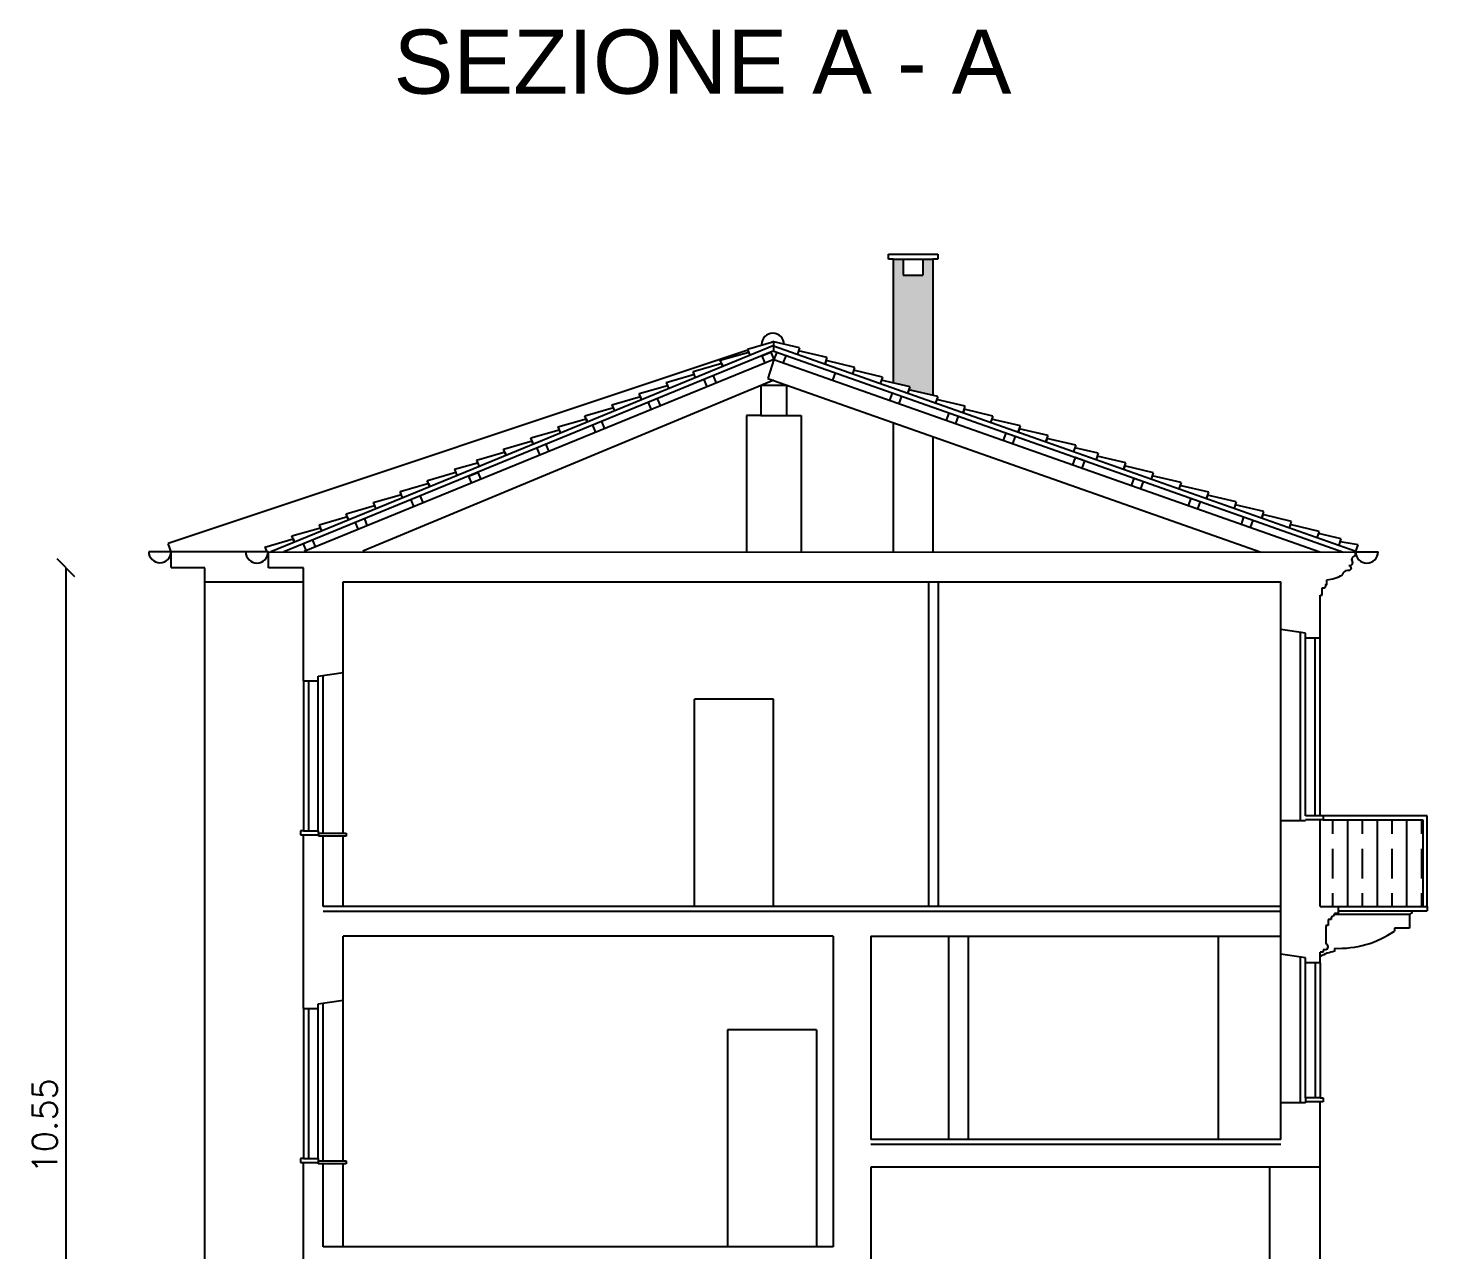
# Model space of a CAD drawing. Header units: millimetres. Extents: x 2032 to 2133, y 894 to 941.
# Drawn here: x 2057.21 to 2071.63, y 902.65 to 915.01 of the extents above; entities that cross this region are included whole.
import ezdxf

# ---------------------------------------------------------------- set-up
doc = ezdxf.new("R2010")
doc.units = ezdxf.units.MM
for name, color, linetype in [('MURI', 6, 'Continuous'), ('muri sez', 6, 'Continuous'), ('proiez lontane', 3, 'Continuous'), ('proiezione', 4, 'Continuous'), ('quuqqquq', 50, 'Continuous'), ('retini-viste', 253, 'Continuous')]:
    doc.layers.add(name, color=color, linetype=linetype)
doc.layers.get('0').off()
doc.styles.get("Standard").update_dxf_attribs({"font": 'txt.shx'})
doc.dimstyles.new('STANDARD$0', dxfattribs={"dimtxt": 0.25, "dimasz": 0.18, "dimexe": 0.18, "dimexo": 0.0625, "dimgap": 0.09, "dimtad": 1, "dimzin": 0, "dimdsep": 46, "dimtxsty": 'Standard', "dimblk1": 'OBLIQUE', "dimblk2": 'OBLIQUE', "dimsah": 1, "dimcen": 0.09, "dimse1": 1, "dimse2": 1, "dimazin": 0, "dimtfac": 1, "dimtofl": 0, "dimtmove": 1, "dimatfit": 3, "dimldrblk": 'OBLIQUE', "dimfxl": 1, "dimtolj": 1, "dimtzin": 0, "dimarcsym": 0})

# ---------------------------------------------------------------- blocks, each defined once
blk = doc.blocks.new('_Oblique')
at = {"color": 0, "linetype": 'ByBlock', "lineweight": -2}
blk.add_line((-0.5, -0.5), (0.5, 0.5), dxfattribs=at)
blk = doc.blocks.new('*D30')
at = {"layer": 'Defpoints', "color": 0}
for p in [(2058.652, 909.548), (2057.587, 898.998), (2058.652, 898.998)]:
    blk.add_point(p, dxfattribs=at)
at = {"layer": 'quuqqquq', "color": 0, "lineweight": -2}
blk.add_line((2057.587, 909.548), (2057.587, 898.998), dxfattribs=at)
at = {"layer": 'quuqqquq', "color": 0, "lineweight": -2, "xscale": 0.18, "yscale": 0.18, "zscale": 0.18}
for p, rotation in [((2057.587, 909.548), 90), ((2057.587, 898.998), 270)]:
    blk.add_blockref('_Oblique', p, dxfattribs=dict(at, rotation=rotation))
at = {"layer": 'quuqqquq', "color": 0, "insert": (2057.372, 903.9), "char_height": 0.25, "attachment_point": 5, "rotation": 90}
blk.add_mtext('\\A1;10.55', dxfattribs=at)
blk = doc.blocks.new('*D20')
at = {"layer": 'Defpoints', "color": 0}
for p in [(2070.286, 909.631), (2070.286, 901.79), (2073.432, 901.79)]:
    blk.add_point(p, dxfattribs=at)
at = {"layer": 'quuqqquq', "color": 0, "lineweight": -2}
blk.add_line((2073.432, 909.631), (2073.432, 901.79), dxfattribs=at)
at = {"layer": 'quuqqquq', "color": 0, "lineweight": -2, "xscale": 0.18, "yscale": 0.18, "zscale": 0.18}
for p, rotation in [((2073.432, 909.631), 90), ((2073.432, 901.79), 270)]:
    blk.add_blockref('_Oblique', p, dxfattribs=dict(at, rotation=rotation))
at = {"layer": 'quuqqquq', "color": 0, "insert": (2073.217, 906.173), "char_height": 0.25, "attachment_point": 5, "rotation": 90}
blk.add_mtext('\\A1;7.85', dxfattribs=at)

msp = doc.modelspace()

# ---------------------------------------------------------------- hatches: boundary and pattern name
at = {"layer": 'proiez lontane'}
h = msp.add_hatch(dxfattribs=at)
h.set_pattern_fill('JIS_STN_1E', color=256, scale=0.3, angle=45, style=0)
h.set_pattern_definition([(90, (0.26366, -53.59545), (-0.3, 6e-17), []), (90, (0.4132, -53.4459), (-0.3, 6e-17), [0.3, -0.15])])
h.paths.add_polyline_path([(2071.325, 906.997), (2070.316, 906.997), (2070.286, 906.997), (2070.286, 906.119), (2071.325, 906.119)])
at = {"layer": 'retini-viste'}
msp.add_hatch(color=256, dxfattribs=at).paths.add_polyline_path([(2066.363, 911.294), (2066.363, 912.673), (2066.263, 912.673), (2066.263, 912.511), (2066.063, 912.511), (2066.063, 912.673), (2065.963, 912.673), (2065.963, 911.421), (2066.133, 911.381), (2066.122, 911.35)])

# ---------------------------------------------------------------- linework, layer by layer
at = {"layer": 'MURI', "ltscale": 0.0004}
for p, q in [((2064.631, 911.693), (2064.723, 911.731)), ((2064.631, 911.693), (2064.661, 911.619)), ((2064.723, 911.731), (2064.753, 911.657)), ((2064.784, 911.731), (2064.753, 911.657)), ((2064.876, 911.693), (2064.846, 911.619)), ((2065.376, 911.522), (2065.349, 911.447)), ((2064.046, 911.454), (2064.077, 911.38)), ((2064.139, 911.492), (2064.169, 911.418)), ((2063.574, 911.26), (2063.605, 911.186)), ((2065.951, 911.32), (2065.924, 911.244)), ((2066.045, 911.286), (2066.019, 911.211)), ((2063.482, 911.222), (2063.512, 911.148)), ((2066.526, 911.117), (2066.5, 911.041)), ((2066.62, 911.083), (2066.594, 911.008)), ((2062.917, 910.991), (2062.948, 910.917)), ((2063.01, 911.029), (2063.04, 910.955)), ((2062.446, 910.797), (2062.476, 910.723)), ((2067.101, 910.914), (2067.075, 910.838)), ((2067.196, 910.88), (2067.169, 910.805)), ((2062.353, 910.76), (2062.383, 910.686)), ((2067.804, 910.666), (2067.777, 910.59)), ((2067.898, 910.633), (2067.804, 910.666)), ((2061.664, 910.477), (2061.757, 910.515)), ((2061.757, 910.515), (2061.787, 910.441)), ((2067.898, 910.633), (2067.871, 910.557)), ((2061.664, 910.477), (2061.694, 910.403)), ((2068.399, 910.456), (2068.373, 910.38)), ((2068.493, 910.423), (2068.467, 910.347)), ((2061.08, 910.238), (2061.11, 910.163)), ((2061.172, 910.275), (2061.203, 910.201)), ((2068.974, 910.253), (2068.948, 910.177)), ((2069.069, 910.22), (2069.042, 910.144)), ((2060.515, 910.006), (2060.546, 909.932)), ((2060.608, 910.044), (2060.638, 909.97)), ((2069.51, 910.064), (2069.484, 909.988)), ((2069.605, 910.031), (2069.578, 909.955)), ((2059.989, 909.791), (2060.02, 909.717)), ((2060.082, 909.828), (2060.112, 909.754))]:
    msp.add_line(p, q, dxfattribs=at)
at = {"layer": 'muri sez'}
for p, q in [((2064.622, 911.396), (2064.884, 911.396)), ((2064.622, 911.396), (2064.622, 911.092)), ((2064.884, 911.092), (2064.884, 911.396)), ((2064.622, 911.092), (2064.884, 911.092)), ((2059.636, 909.71), (2070.643, 909.707)), ((2059.636, 909.547), (2059.636, 909.706)), ((2070.61, 909.631), (2070.61, 909.646)), ((2070.643, 909.671), (2070.643, 909.707)), ((2059.992, 909.548), (2059.636, 909.547)), ((2059.992, 908.403), (2059.992, 909.548)), ((2070.6, 909.631), (2070.61, 909.631)), ((2060.392, 908.489), (2060.392, 909.407)), ((2060.392, 909.407), (2069.886, 909.407)), ((2066.322, 906.119), (2066.322, 909.407)), ((2066.422, 906.119), (2066.422, 909.407)), ((2069.886, 908.924), (2069.886, 909.407)), ((2070.286, 908.837), (2070.286, 909.272)), ((2070.286, 909.272), (2070.306, 909.272)), ((2070.306, 909.272), (2070.306, 909.345)), ((2070.136, 908.887), (2069.886, 908.924)), ((2070.286, 908.837), (2070.136, 908.837)), ((2060.142, 908.453), (2060.392, 908.489)), ((2059.992, 908.403), (2060.142, 908.403)), ((2060.142, 908.403), (2060.142, 908.453)), ((2069.886, 905.636), (2069.886, 907.037)), ((2070.136, 906.987), (2069.886, 906.987)), ((2070.316, 907.037), (2070.136, 907.037)), ((2070.316, 906.997), (2070.136, 906.997)), ((2070.286, 906.119), (2070.286, 906.997)), ((2070.316, 907.037), (2070.316, 906.997)), ((2059.992, 906.886), (2059.962, 906.886)), ((2059.962, 906.886), (2059.962, 906.846)), ((2059.962, 906.846), (2060.142, 906.846)), ((2059.992, 906.886), (2060.142, 906.886)), ((2059.992, 905.086), (2059.992, 906.846)), ((2059.992, 905.086), (2059.992, 906.846)), ((2060.142, 906.886), (2060.143, 906.831)), ((2060.142, 906.861), (2060.423, 906.861)), ((2060.423, 906.831), (2060.143, 906.831)), ((2060.192, 906.119), (2060.192, 906.831)), ((2060.423, 906.861), (2060.423, 906.831)), ((2069.886, 906.119), (2060.192, 906.119)), ((2070.286, 906.119), (2070.466, 906.119)), ((2070.466, 906.049), (2070.43, 906.049)), ((2070.466, 906.119), (2070.466, 906.049)), ((2070.366, 905.926), (2070.342, 905.926)), ((2070.342, 905.926), (2070.342, 905.742)), ((2070.395, 905.987), (2070.366, 905.987)), ((2070.366, 905.987), (2070.366, 905.926)), ((2070.395, 906.017), (2070.395, 905.987)), ((2060.392, 905.172), (2060.392, 905.819)), ((2065.356, 905.819), (2060.392, 905.819)), ((2065.356, 905.819), (2065.356, 902.673)), ((2065.736, 905.819), (2069.886, 905.819)), ((2065.736, 905.819), (2065.736, 903.762)), ((2070.136, 905.6), (2069.886, 905.636)), ((2070.136, 905.55), (2070.136, 905.6)), ((2070.315, 905.659), (2070.286, 905.659)), ((2070.286, 905.55), (2070.286, 905.659)), ((2070.34, 905.682), (2070.315, 905.682)), ((2070.315, 905.682), (2070.315, 905.659)), ((2070.286, 905.55), (2070.136, 905.55)), ((2060.142, 905.136), (2060.392, 905.172)), ((2059.992, 905.086), (2060.142, 905.086)), ((2060.142, 905.086), (2060.142, 905.136)), ((2070.286, 904.184), (2070.136, 904.184)), ((2070.286, 904.184), (2070.316, 904.184)), ((2070.316, 904.184), (2070.316, 904.144)), ((2069.886, 903.762), (2069.886, 904.134)), ((2070.136, 904.134), (2069.886, 904.134)), ((2070.316, 904.144), (2070.136, 904.144)), ((2070.286, 903.482), (2070.286, 904.144)), ((2069.886, 903.762), (2065.736, 903.762)), ((2059.992, 903.569), (2059.962, 903.569)), ((2059.962, 903.569), (2059.962, 903.529)), ((2059.962, 903.529), (2060.142, 903.529)), ((2059.992, 903.569), (2060.142, 903.569)), ((2059.992, 902.373), (2059.992, 903.529)), ((2060.142, 903.569), (2060.142, 903.519)), ((2060.142, 903.544), (2060.423, 903.544)), ((2060.142, 903.514), (2060.142, 903.529)), ((2060.423, 903.514), (2060.142, 903.514)), ((2060.192, 902.673), (2060.192, 903.514)), ((2060.423, 903.544), (2060.423, 903.514)), ((2070.286, 903.482), (2065.736, 903.482)), ((2065.736, 903.482), (2065.736, 902.373)), ((2065.356, 902.673), (2060.192, 902.673))]:
    msp.add_line(p, q, dxfattribs=at)
for points in [[(2070.577, 909.573), (2070.577, 909.573), (2070.588, 909.567), (2070.598, 909.538), (2070.583, 909.522), (2070.561, 909.523), (2070.561, 909.523), (2070.561, 909.523)], [(2070.306, 909.345), (2070.328, 909.345), (2070.341, 909.366), (2070.341, 909.381), (2070.351, 909.381), (2070.351, 909.426)]]:
    msp.add_lwpolyline(points, dxfattribs=at)
for centre, radius, start, end in [((2070.644, 909.636), 0.0347, 91.5437, 164.0659), ((2070.757, 909.711), 0.114, 180.7174, 359.2826), ((2070.561, 909.472), 0.0506, 90.4753, 174.3817), ((2070.584, 909.604), 0.0315, 257.0905, 59.237), ((2070.329, 909.774), 0.348, 273.6961, 301.5185), ((2070.397, 906.051), 0.0331, 267.564, 357.3788), ((2070.335, 905.713), 0.0307, 281.0962, 75.0338)]:
    msp.add_arc(centre, radius, start, end, dxfattribs=at)
at = {"layer": 'proiez lontane'}
for p, q in [((2065.913, 912.673), (2065.913, 912.723)), ((2065.913, 912.723), (2066.363, 912.723)), ((2065.963, 912.673), (2065.913, 912.673)), ((2065.963, 912.673), (2065.963, 911.421)), ((2065.963, 912.673), (2066.363, 912.673)), ((2065.963, 912.673), (2065.963, 911.421)), ((2066.063, 912.673), (2066.063, 912.511)), ((2066.263, 912.673), (2066.263, 912.511)), ((2066.363, 912.723), (2066.413, 912.723)), ((2066.363, 912.673), (2066.363, 911.294)), ((2066.413, 912.673), (2066.363, 912.673)), ((2066.363, 912.673), (2066.363, 911.294)), ((2066.413, 912.723), (2066.413, 912.673)), ((2066.063, 912.511), (2066.263, 912.511)), ((2064.753, 911.657), (2059.997, 909.714)), ((2064.486, 911.762), (2064.512, 911.699)), ((2064.753, 911.657), (2070.281, 909.71)), ((2065.015, 911.775), (2064.992, 911.711)), ((2064.753, 911.448), (2060.592, 909.718)), ((2063.664, 911.425), (2063.69, 911.362)), ((2064.693, 911.466), (2069.687, 909.707)), ((2065.853, 911.48), (2065.831, 911.415)), ((2066.413, 911.282), (2066.39, 911.218)), ((2063.115, 911.2), (2063.141, 911.137)), ((2064.622, 911.092), (2064.476, 911.092)), ((2064.476, 911.092), (2064.476, 909.709)), ((2064.884, 911.092), (2065.029, 911.092)), ((2065.029, 911.092), (2065.029, 909.709)), ((2066.972, 911.085), (2066.949, 911.02)), ((2062.567, 910.975), (2062.593, 910.912)), ((2065.963, 911.019), (2065.963, 909.708)), ((2066.363, 910.878), (2066.363, 909.708)), ((2067.81, 910.789), (2067.787, 910.725)), ((2068.038, 910.709), (2068.016, 910.644)), ((2061.52, 910.546), (2061.546, 910.483)), ((2061.744, 910.638), (2061.77, 910.574)), ((2068.877, 910.413), (2068.854, 910.348)), ((2069.436, 910.216), (2069.413, 910.151)), ((2060.697, 910.209), (2060.723, 910.145)), ((2060.149, 909.984), (2060.174, 909.92)), ((2070.274, 909.917), (2070.251, 909.853)), ((2058.652, 909.552), (2058.652, 909.712)), ((2059.6, 909.759), (2059.62, 909.71)), ((2058.992, 909.548), (2058.652, 909.548)), ((2058.992, 898.998), (2058.992, 909.548)), ((2058.992, 909.407), (2059.992, 909.407)), ((2069.886, 906.987), (2069.886, 908.924)), ((2069.886, 908.837), (2069.886, 908.924)), ((2070.086, 906.987), (2070.086, 908.895)), ((2070.136, 908.837), (2070.136, 908.887)), ((2070.136, 907.037), (2070.136, 908.837)), ((2070.236, 907.037), (2070.236, 908.837)), ((2070.286, 907.037), (2070.286, 908.837)), ((2060.392, 906.861), (2060.392, 908.489)), ((2060.392, 906.861), (2060.392, 908.489)), ((2060.392, 906.861), (2060.392, 908.489)), ((2059.992, 908.403), (2059.992, 906.886)), ((2060.042, 908.403), (2060.042, 906.886)), ((2060.142, 906.886), (2060.142, 908.403)), ((2060.192, 906.861), (2060.192, 908.46)), ((2060.392, 906.119), (2060.392, 906.831)), ((2069.886, 906.069), (2060.192, 906.069)), ((2070.286, 906.119), (2071.368, 906.119)), ((2070.466, 906.075), (2071.368, 906.075)), ((2066.526, 903.762), (2066.526, 905.819)), ((2066.726, 903.762), (2066.726, 905.819)), ((2069.256, 903.762), (2069.256, 905.819)), ((2069.886, 904.134), (2069.886, 905.636)), ((2070.086, 904.134), (2070.086, 905.607)), ((2070.136, 905.55), (2070.136, 905.6)), ((2070.136, 904.184), (2070.136, 905.55)), ((2070.236, 905.55), (2070.236, 904.184)), ((2070.286, 905.55), (2070.286, 904.184)), ((2060.392, 903.544), (2060.392, 905.172)), ((2059.992, 905.086), (2059.992, 903.569)), ((2060.042, 905.086), (2060.042, 903.569)), ((2060.142, 903.569), (2060.142, 905.086)), ((2060.192, 903.544), (2060.192, 905.143)), ((2070.136, 904.184), (2070.136, 904.134)), ((2069.886, 903.712), (2065.736, 903.712)), ((2060.392, 902.673), (2060.392, 903.514)), ((2069.776, 902.35), (2069.776, 903.482)), ((2070.286, 902.403), (2070.286, 903.482))]:
    msp.add_line(p, q, dxfattribs=at)
at = {"layer": 'proiez lontane', "ltscale": 0.0004}
for p, q in [((2064.486, 911.762), (2064.753, 911.839)), ((2065.015, 911.775), (2064.753, 911.836)), ((2064.753, 911.798), (2061.77, 910.574)), ((2064.753, 911.744), (2061.881, 910.566)), ((2064.212, 911.65), (2064.501, 911.733)), ((2064.752, 911.795), (2067.788, 910.725)), ((2064.753, 911.742), (2067.677, 910.711)), ((2065.294, 911.677), (2065.002, 911.745)), ((2065.272, 911.612), (2065.295, 911.677)), ((2063.938, 911.537), (2064.226, 911.62)), ((2063.961, 911.473), (2063.938, 911.537)), ((2063.949, 911.527), (2063.949, 911.527)), ((2064.238, 911.586), (2064.212, 911.65)), ((2064.224, 911.62), (2064.238, 911.586)), ((2064.23, 911.607), (2064.23, 911.607)), ((2065.284, 911.646), (2065.272, 911.612)), ((2065.279, 911.634), (2065.279, 911.634)), ((2065.574, 911.578), (2065.282, 911.646)), ((2065.554, 911.513), (2065.574, 911.578)), ((2065.853, 911.48), (2065.561, 911.548)), ((2065.563, 911.567), (2065.563, 911.567)), ((2063.389, 911.312), (2063.678, 911.395)), ((2063.664, 911.425), (2063.952, 911.508)), ((2066.133, 911.381), (2065.841, 911.449)), ((2066.11, 911.316), (2066.133, 911.381)), ((2063.115, 911.2), (2063.403, 911.283)), ((2063.415, 911.249), (2063.389, 911.312)), ((2063.402, 911.282), (2063.415, 911.249)), ((2063.407, 911.27), (2063.407, 911.27)), ((2066.122, 911.35), (2066.11, 911.316)), ((2066.118, 911.338), (2066.118, 911.338)), ((2066.413, 911.282), (2066.12, 911.351)), ((2066.692, 911.184), (2066.4, 911.252)), ((2062.841, 911.088), (2063.129, 911.17)), ((2062.867, 911.024), (2062.841, 911.088)), ((2066.669, 911.119), (2066.692, 911.184)), ((2066.681, 911.153), (2066.669, 911.119)), ((2066.972, 911.085), (2066.68, 911.153)), ((2062.292, 910.863), (2062.581, 910.945)), ((2062.567, 910.975), (2062.855, 911.058)), ((2062.853, 911.057), (2062.867, 911.024)), ((2062.858, 911.045), (2062.858, 911.045)), ((2067.251, 910.986), (2066.959, 911.055)), ((2067.228, 910.922), (2067.251, 910.986)), ((2067.24, 910.956), (2067.228, 910.922)), ((2067.236, 910.943), (2067.236, 910.943)), ((2067.531, 910.888), (2067.239, 910.956)), ((2062.018, 910.75), (2062.306, 910.833)), ((2062.318, 910.799), (2062.292, 910.863)), ((2062.305, 910.833), (2062.318, 910.799)), ((2062.31, 910.82), (2062.31, 910.82)), ((2067.508, 910.823), (2067.531, 910.888)), ((2067.52, 910.857), (2067.508, 910.823)), ((2067.81, 910.789), (2067.518, 910.858)), ((2061.744, 910.638), (2062.032, 910.721)), ((2062.044, 910.687), (2062.018, 910.75)), ((2062.03, 910.72), (2062.044, 910.687)), ((2062.035, 910.708), (2062.035, 910.708)), ((2067.677, 910.711), (2070.521, 909.707)), ((2067.776, 910.729), (2070.646, 909.716)), ((2068.038, 910.709), (2067.801, 910.764)), ((2068.318, 910.61), (2068.026, 910.678)), ((2061.781, 910.579), (2059.661, 909.71)), ((2061.881, 910.566), (2059.792, 909.71)), ((2061.246, 910.434), (2061.534, 910.516)), ((2061.52, 910.546), (2061.754, 910.613)), ((2068.295, 910.545), (2068.318, 910.61)), ((2068.307, 910.579), (2068.295, 910.545)), ((2068.303, 910.567), (2068.303, 910.567)), ((2068.598, 910.511), (2068.305, 910.58)), ((2068.577, 910.446), (2068.598, 910.511)), ((2060.971, 910.321), (2061.26, 910.404)), ((2061.272, 910.37), (2061.245, 910.434)), ((2061.258, 910.403), (2061.272, 910.37)), ((2061.263, 910.391), (2061.263, 910.391)), ((2068.877, 910.413), (2068.585, 910.481)), ((2069.157, 910.314), (2068.864, 910.383)), ((2060.697, 910.209), (2060.985, 910.292)), ((2060.995, 910.257), (2060.971, 910.321)), ((2060.983, 910.311), (2060.983, 910.311)), ((2069.134, 910.25), (2069.157, 910.314)), ((2069.146, 910.284), (2069.134, 910.25)), ((2069.141, 910.271), (2069.141, 910.271)), ((2069.436, 910.216), (2069.144, 910.284)), ((2060.423, 910.096), (2060.711, 910.179)), ((2060.449, 910.033), (2060.423, 910.096)), ((2069.716, 910.117), (2069.424, 910.185)), ((2069.693, 910.052), (2069.716, 910.117)), ((2069.705, 910.086), (2069.693, 910.052)), ((2069.701, 910.074), (2069.701, 910.074)), ((2069.995, 910.018), (2069.703, 910.087)), ((2059.874, 909.871), (2060.163, 909.954)), ((2060.149, 909.984), (2060.437, 910.067)), ((2060.435, 910.066), (2060.449, 910.033)), ((2060.44, 910.054), (2060.44, 910.054)), ((2069.974, 909.951), (2069.995, 910.016)), ((2070.274, 909.917), (2069.982, 909.986)), ((2059.6, 909.759), (2059.888, 909.842)), ((2059.9, 909.808), (2059.874, 909.871)), ((2059.887, 909.841), (2059.9, 909.808)), ((2059.892, 909.829), (2059.892, 909.829)), ((2070.499, 909.843), (2070.267, 909.897)), ((2070.476, 909.778), (2070.499, 909.843)), ((2070.669, 909.781), (2070.488, 909.811))]:
    msp.add_line(p, q, dxfattribs=at)
at = {"layer": 'proiez lontane'}
for centre, start, end in [((2064.744, 911.809), 0.7174, 179.2826), ((2058.539, 909.713), 180.6982, 359.2633), ((2059.521, 909.711), 180.7174, 359.2826)]:
    msp.add_arc(centre, 0.114, start, end, dxfattribs=at)
at = {"layer": 'proiezione'}
for p, q in [((2064.753, 911.84), (2064.737, 911.834)), ((2064.753, 911.742), (2064.753, 911.84)), ((2064.491, 911.752), (2058.623, 909.795)), ((2064.753, 911.657), (2064.693, 911.466)), ((2058.652, 909.712), (2058.623, 909.795)), ((2058.652, 909.712), (2058.425, 909.712)), ((2059.408, 909.71), (2058.653, 909.71)), ((2059.635, 909.71), (2059.408, 909.71)), ((2070.643, 909.707), (2070.669, 909.781)), ((2070.644, 909.71), (2070.871, 909.71)), ((2063.952, 906.119), (2063.952, 908.219)), ((2064.752, 908.219), (2063.952, 908.219)), ((2064.752, 906.119), (2064.752, 908.219)), ((2071.368, 907.037), (2070.316, 907.037)), ((2070.316, 906.997), (2071.325, 906.997)), ((2071.325, 906.997), (2071.325, 906.119)), ((2071.368, 906.119), (2071.368, 907.037)), ((2071.188, 906.04), (2070.428, 906.04)), ((2071.188, 906.04), (2071.188, 905.9)), ((2071.368, 906.119), (2071.368, 906.075)), ((2071.188, 905.9), (2071.038, 905.9)), ((2071.038, 905.9), (2071.038, 905.87)), ((2070.431, 905.696), (2070.431, 905.666)), ((2064.286, 904.873), (2064.286, 902.673)), ((2065.186, 904.873), (2064.286, 904.873)), ((2065.186, 904.873), (2065.186, 902.673))]:
    msp.add_line(p, q, dxfattribs=at)
for centre, radius, start, end in [((2071.173, 906.085), 0.0471, 288.2837, 347.9114), ((2070.469, 906.708), 1.012, 267.8717, 304.1745), ((2070.53, 905.158), 0.518, 101.0099, 118.134)]:
    msp.add_arc(centre, radius, start, end, dxfattribs=at)

# ---------------------------------------------------------------- texts
at = {"layer": 'proiezione', "insert": (2060.904, 914.998), "char_height": 0.65, "width": 13.90035, "attachment_point": 1}
msp.add_mtext('{\\f@Arial Unicode MS|b0|i0|c0|p34;SEZIONE A - A}', dxfattribs=at)

# ---------------------------------------------------------------- dimensions: what is measured, and where the dimension line sits
at = {"layer": 'quuqqquq'}
dim = msp.add_linear_dim(base=(2057.587, 898.998), p1=(2058.652, 909.548), p2=(2058.652, 898.998), angle=90, dimstyle='STANDARD$0', dxfattribs=at)
dim.commit()
dim.dimension.update_dxf_attribs({"geometry": '*D30', "text_midpoint": (2057.587, 903.9), "dimtype": 160})
dim = msp.add_linear_dim(base=(2073.432, 901.79), p1=(2070.286, 909.631), p2=(2070.286, 901.79), angle=90, text='7.85', dimstyle='STANDARD$0', dxfattribs=at)
dim.commit()
dim.dimension.update_dxf_attribs({"geometry": '*D20', "text_midpoint": (2073.432, 906.173), "dimtype": 160})

doc.saveas('drawing.dxf')
